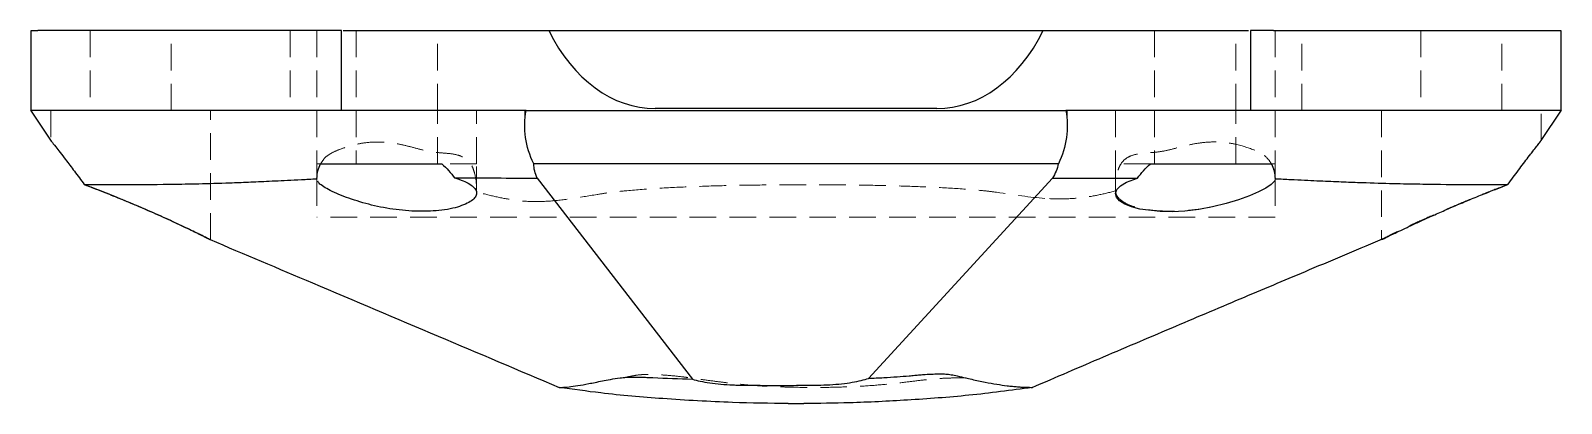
# Model space of a CAD drawing. Header units: millimetres. Extents: x 46 to 232, y 8 to 167.
# Drawn here: x 46.5 to 119.5, y 149.1 to 166.9 of the extents above; entities that cross this region are included whole.
import ezdxf

# ---------------------------------------------------------------- set-up
doc = ezdxf.new("R2010")
doc.units = ezdxf.units.MM
doc.linetypes.add('HIDDEN', pattern=[1.905, 1.27, -0.635])

msp = doc.modelspace()

# ---------------------------------------------------------------- linework, layer by layer
at = {"color": 7, "linetype": 'Continuous', "lineweight": 25}
for p, q in [((46.485, 166.897), (46.485, 163.063)), ((61.306, 163.086), (61.306, 166.897)), ((61.39, 166.897), (63.946, 166.897)), ((63.946, 166.897), (71.197, 166.897)), ((71.197, 166.897), (76.279, 166.897)), ((76.279, 166.897), (89.721, 166.897)), ((89.721, 166.897), (94.803, 166.897)), ((94.803, 166.897), (102.054, 166.897)), ((102.054, 166.897), (104.603, 166.897)), ((104.693, 166.897), (104.693, 163.086)), ((119.515, 163.063), (119.515, 166.897)), ((46.471, 163.108), (47.454, 161.626)), ((70.12, 163.086), (64.642, 163.086)), ((70.12, 163.086), (76.279, 163.086)), ((89.721, 163.175), (76.279, 163.175)), ((76.279, 163.086), (89.721, 163.086)), ((89.721, 163.086), (95.88, 163.086)), ((101.358, 163.086), (95.88, 163.086)), ((118.566, 161.657), (119.529, 163.108)), ((60.146, 159.807), (60.137, 159.83)), ((70.648, 159.862), (78.054, 150.27)), ((95.242, 159.852), (86.467, 150.307)), ((105.863, 159.833), (105.857, 159.812)), ((71.691, 149.876), (71.694, 149.876)), ((82.633, 149.113), (83.366, 149.113))]:
    msp.add_line(p, q, dxfattribs=at)
at = {"color": 7, "linetype": 'HIDDEN', "lineweight": 18}
for p, q in [((49.307, 166.897), (49.307, 163.086)), ((53.181, 163.086), (53.181, 166.897)), ((58.866, 166.897), (58.866, 163.086)), ((60.136, 166.897), (60.136, 160.546)), ((62.009, 166.897), (62.009, 163.086)), ((65.884, 163.086), (65.884, 166.897)), ((100.116, 166.897), (100.116, 163.086)), ((103.991, 163.086), (103.991, 166.897)), ((105.864, 166.897), (105.864, 160.546)), ((107.134, 163.086), (107.134, 166.897)), ((112.819, 166.897), (112.819, 163.086)), ((116.693, 163.086), (116.693, 166.897)), ((47.433, 163.086), (47.433, 161.627)), ((55.055, 156.919), (55.055, 163.086)), ((61.306, 163.086), (58.866, 163.086)), ((62.009, 163.086), (62.009, 160.546)), ((65.884, 160.546), (65.884, 163.086)), ((67.757, 160.546), (67.757, 163.086)), ((70.055, 163.086), (70.055, 162.364)), ((95.945, 162.363), (95.945, 163.086)), ((98.243, 163.086), (98.243, 160.546)), ((100.116, 163.086), (100.116, 160.546)), ((103.991, 160.546), (103.991, 163.086)), ((105.809, 163.086), (104.693, 163.086)), ((107.134, 163.086), (106.624, 163.086)), ((110.945, 163.086), (110.945, 156.929)), ((118.567, 161.657), (118.567, 163.086)), ((60.314, 160.546), (60.136, 160.546)), ((60.136, 160.546), (60.136, 159.807)), ((67.757, 160.546), (66.1, 160.546)), ((67.757, 159.146), (67.757, 160.546)), ((99.915, 160.546), (98.243, 160.546)), ((98.243, 160.546), (98.243, 159.119)), ((105.864, 160.546), (105.687, 160.546)), ((105.864, 159.812), (105.864, 160.546)), ((60.136, 159.807), (60.136, 158.005)), ((105.864, 159.812), (105.864, 158.005)), ((105.864, 158.005), (60.136, 158.005))]:
    msp.add_line(p, q, dxfattribs=at)
at = {"color": 7, "linetype": 'Continuous', "lineweight": 25, "flags": 128}
msp.add_lwpolyline([(105.828, 159.71), (105.826, 159.703), (105.677, 159.549), (105.43, 159.384), (105.079, 159.203), (104.643, 159.018), (104.116, 158.829), (103.532, 158.653), (102.878, 158.491), (102.233, 158.368), (101.552, 158.285), (100.958, 158.254), (100.374, 158.262), (99.403, 158.38), (99.01, 158.487), (98.687, 158.625), (98.443, 158.78), (98.292, 158.949), (98.243, 159.13), (98.308, 159.315), (98.484, 159.493), (98.778, 159.666), (99.301, 159.859), (99.301, 159.859)], dxfattribs=at)
at = {"color": 7, "linetype": 'Continuous', "lineweight": 25}
for centre, major_axis, start_param, end_param in [((76.279, 171.978), (0, 8.802), 2.186129, 3.141593), ((89.721, 171.978), (0, -8.802), 0, 0.955464)]:
    msp.add_ellipse(centre, major_axis=major_axis, ratio=0.707107, start_param=start_param, end_param=end_param, dxfattribs=at)
for points, knots in [([(46.503, 166.897), (46.498, 166.897), (46.472, 166.897), (46.57, 166.897), (46.736, 166.897), (46.819, 166.897)], [0, 0, 0, 0, 0.119997, 0.559961, 1, 1, 1, 1]), ([(60.206, 166.897), (59.394, 166.897), (58.627, 166.897), (57.179, 166.897), (56.498, 166.897), (54.563, 166.897), (53.418, 166.897), (51.835, 166.897), (51.33, 166.897), (50.353, 166.897), (49.882, 166.897), (48.966, 166.897), (48.522, 166.897), (47.654, 166.897), (47.231, 166.897), (46.819, 166.897)], [0, 0, 0, 0, 0.125, 0.125, 0.25, 0.25, 0.5, 0.5, 0.625, 0.625, 0.75, 0.75, 0.875, 0.875, 1, 1, 1, 1]), ([(105.794, 166.897), (106.606, 166.897), (107.373, 166.897), (108.821, 166.897), (109.502, 166.897), (111.437, 166.897), (112.582, 166.897), (114.165, 166.897), (114.67, 166.897), (115.647, 166.897), (116.118, 166.897), (117.034, 166.897), (117.478, 166.897), (118.346, 166.897), (118.769, 166.897), (119.181, 166.897)], [0, 0, 0, 0, 0.125, 0.125, 0.25, 0.25, 0.5, 0.5, 0.625, 0.625, 0.75, 0.75, 0.875, 0.875, 1, 1, 1, 1]), ([(119.181, 166.897), (119.29, 166.897), (119.485, 166.897), (119.493, 166.897), (119.497, 166.897)], [0, 0, 0, 0, 0.559963, 1, 1, 1, 1]), ([(46.819, 163.086), (46.766, 163.086), (46.66, 163.086), (46.558, 163.087), (46.495, 163.087), (46.49, 163.087), (46.488, 163.087)], [0, 0, 0, 0, 0.257577, 0.515604, 0.773181, 1, 1, 1, 1]), ([(60.206, 163.086), (59.815, 163.086), (59.458, 163.086), (58.791, 163.086), (58.481, 163.087), (57.899, 163.087), (57.626, 163.087), (57.117, 163.087), (56.878, 163.087), (56.199, 163.086), (55.795, 163.086), (55.046, 163.086), (54.702, 163.086), (54.055, 163.087), (53.752, 163.087), (53.179, 163.087), (52.909, 163.087), (52.132, 163.086), (51.661, 163.086), (50.775, 163.087), (50.361, 163.086), (49.571, 163.086), (49.195, 163.086), (48.112, 163.086), (47.446, 163.086), (46.819, 163.086)], [0, 0, 0, 0, 0.03125, 0.03125, 0.0625, 0.0625, 0.09375, 0.09375, 0.125, 0.125, 0.1875, 0.1875, 0.25, 0.25, 0.3125, 0.3125, 0.375, 0.375, 0.5, 0.5, 0.625, 0.625, 0.75, 0.75, 1, 1, 1, 1]), ([(64.642, 163.086), (64.095, 163.086), (63.523, 163.086), (62.391, 163.086), (61.828, 163.086), (61.307, 163.086)], [0, 0, 0, 0, 0.5, 0.5, 1, 1, 1, 1]), ([(70.481, 160.546), (70.286, 160.947), (70.156, 161.369), (70.035, 162.226), (70.043, 162.659), (70.12, 163.086)], [0, 0, 0, 0, 0.5, 0.5, 1, 1, 1, 1]), ([(95.88, 163.086), (95.957, 162.659), (95.965, 162.226), (95.845, 161.369), (95.715, 160.947), (95.521, 160.546)], [0, 0, 0, 0, 0.5, 0.5, 1, 1, 1, 1]), ([(104.693, 163.086), (104.432, 163.086), (104.161, 163.086), (103.608, 163.086), (102.764, 163.086), (101.905, 163.086), (101.358, 163.086)], [0, 0, 0, 0, 0.25, 0.25, 0.5, 1, 1, 1, 1]), ([(119.181, 163.086), (118.554, 163.086), (117.887, 163.086), (116.804, 163.086), (116.428, 163.086), (115.638, 163.086), (115.224, 163.087), (114.337, 163.086), (113.865, 163.086), (112.829, 163.086), (112.266, 163.087), (111.294, 163.086), (110.948, 163.086), (110.195, 163.086), (109.789, 163.086), (109.108, 163.087), (108.869, 163.087), (108.359, 163.087), (108.087, 163.087), (107.508, 163.087), (107.201, 163.086), (106.539, 163.086), (106.183, 163.086), (105.794, 163.086)], [0, 0, 0, 0, 0.25, 0.25, 0.375, 0.375, 0.5, 0.5, 0.625, 0.625, 0.75, 0.75, 0.8125, 0.8125, 0.875, 0.875, 0.90625, 0.90625, 0.9375, 0.9375, 0.96875, 0.96875, 1, 1, 1, 1]), ([(119.512, 163.087), (119.513, 163.087), (119.525, 163.087), (119.454, 163.086), (119.272, 163.086), (119.181, 163.086)], [0, 0, 0, 0, 0.031297, 0.514153, 1, 1, 1, 1]), ([(47.456, 161.627), (47.456, 161.628), (47.455, 161.629), (47.636, 161.397), (47.874, 161.091), (48.174, 160.702), (48.561, 160.193), (48.876, 159.77), (49.035, 159.555)], [0, 0, 0, 0, 0.136989, 0.322033, 0.457138, 0.596064, 0.795478, 1, 1, 1, 1]), ([(116.967, 159.552), (117.139, 159.784), (117.488, 160.254), (117.971, 160.889), (118.308, 161.325), (118.489, 161.558), (118.558, 161.645), (118.564, 161.654), (118.566, 161.657)], [0, 0, 0, 0, 0.221955, 0.45018, 0.689617, 0.808672, 0.932431, 1, 1, 1, 1]), ([(61.405, 160.546), (61.522, 160.546), (61.644, 160.546), (61.894, 160.546), (62.022, 160.546), (62.412, 160.546), (62.683, 160.546), (63.231, 160.546), (63.51, 160.546), (64.072, 160.546), (64.355, 160.546), (64.642, 160.546)], [0, 0, 0, 0, 0.125, 0.125, 0.25, 0.25, 0.5, 0.5, 0.75, 0.75, 1, 1, 1, 1]), ([(76.279, 160.547), (75.914, 160.548), (75.557, 160.548), (74.86, 160.547), (74.516, 160.546), (73.871, 160.544), (73.568, 160.544), (72.994, 160.544), (72.73, 160.544), (72.244, 160.545), (72.021, 160.546), (71.611, 160.547), (71.425, 160.547), (70.929, 160.546), (70.674, 160.544), (70.481, 160.543)], [0, 0, 0, 0, 0.125, 0.125, 0.25, 0.25, 0.375, 0.375, 0.5, 0.5, 0.625, 0.625, 0.75, 0.75, 1, 1, 1, 1]), ([(89.721, 160.547), (88.6, 160.546), (87.48, 160.546), (86.36, 160.546), (85.8, 160.546), (85.24, 160.546), (84.68, 160.546), (83.56, 160.546), (82.44, 160.546), (81.32, 160.546), (80.76, 160.546), (80.2, 160.546), (79.64, 160.546), (78.52, 160.546), (77.399, 160.546), (76.279, 160.547)], [0, 0, 0, 0, 0.0033603, 0.0033603, 0.0033603, 0.00504044, 0.00504044, 0.00504044, 0.00840073, 0.00840073, 0.00840073, 0.01008088, 0.01008088, 0.01008088, 0.0134412, 0.0134412, 0.0134412, 0.0134412]), ([(95.52, 160.541), (95.329, 160.545), (95.069, 160.546), (94.576, 160.547), (94.394, 160.547), (93.988, 160.546), (93.764, 160.545), (93.272, 160.544), (93.008, 160.544), (92.439, 160.544), (92.13, 160.544), (91.487, 160.546), (91.152, 160.547), (90.453, 160.548), (90.087, 160.548), (89.721, 160.547)], [0, 0, 0, 0, 0.25, 0.25, 0.375, 0.375, 0.5, 0.5, 0.625, 0.625, 0.75, 0.75, 0.875, 0.875, 1, 1, 1, 1]), ([(101.358, 160.546), (101.645, 160.546), (101.928, 160.546), (102.49, 160.546), (102.77, 160.546), (103.318, 160.546), (103.59, 160.546), (104.112, 160.546), (104.365, 160.546), (104.596, 160.546)], [0, 0, 0, 0, 0.25, 0.25, 0.5, 0.5, 0.75, 0.75, 1, 1, 1, 1]), ([(49.035, 159.555), (49.323, 159.446), (49.629, 159.328), (50.114, 159.137), (50.281, 159.071), (50.615, 158.936), (50.782, 158.867), (51.287, 158.659), (51.63, 158.514), (52.291, 158.229), (52.612, 158.088), (53.226, 157.811), (53.509, 157.68), (53.896, 157.496), (54.02, 157.437), (54.248, 157.326), (54.353, 157.275), (54.543, 157.181), (54.629, 157.138), (54.78, 157.062), (54.844, 157.029), (54.948, 156.977), (54.987, 156.956), (55.04, 156.928), (55.054, 156.92), (55.056, 156.918), (55.003, 156.943), (54.849, 157.02), (54.785, 157.051), (54.636, 157.125), (54.55, 157.166), (54.358, 157.26), (54.252, 157.312), (54.024, 157.421), (53.902, 157.479), (53.643, 157.601), (53.505, 157.666), (53.22, 157.798), (53.073, 157.865), (52.617, 158.072), (52.29, 158.217), (51.795, 158.432), (51.628, 158.503), (51.292, 158.646), (51.121, 158.718), (50.612, 158.929), (50.281, 159.063), (49.796, 159.256), (49.635, 159.319), (49.326, 159.439), (49.177, 159.497), (49.033, 159.552)], [0, 0, 0, 0, 0.0625, 0.0625, 0.09375, 0.09375, 0.125, 0.125, 0.1875, 0.1875, 0.25, 0.25, 0.3125, 0.3125, 0.34375, 0.34375, 0.375, 0.375, 0.40625, 0.40625, 0.4375, 0.4375, 0.46875, 0.46875, 0.5, 0.5, 0.5625, 0.5625, 0.59375, 0.59375, 0.625, 0.625, 0.65625, 0.65625, 0.6875, 0.6875, 0.71875, 0.71875, 0.75, 0.75, 0.8125, 0.8125, 0.84375, 0.84375, 0.875, 0.875, 0.9375, 0.9375, 0.96875, 0.96875, 1, 1, 1, 1]), ([(49.127, 159.555), (49.699, 159.552), (50.304, 159.551), (51.607, 159.555), (52.303, 159.558), (53.476, 159.573), (53.888, 159.581), (54.779, 159.601), (55.256, 159.615), (56.057, 159.641), (56.338, 159.651), (56.937, 159.675), (57.254, 159.688), (57.943, 159.72), (58.315, 159.738), (58.939, 159.768), (59.159, 159.779), (59.625, 159.803), (59.872, 159.815), (60.141, 159.829)], [0, 0, 0, 0, 0.25, 0.25, 0.5, 0.5, 0.625, 0.625, 0.75, 0.75, 0.8125, 0.8125, 0.875, 0.875, 0.9375, 0.9375, 0.96875, 0.96875, 1, 1, 1, 1]), ([(66.703, 159.872), (66.844, 159.826), (67.132, 159.734), (67.443, 159.574), (67.659, 159.403), (67.765, 159.226), (67.759, 159.045), (67.638, 158.867), (67.402, 158.698), (67.063, 158.545), (66.625, 158.412), (66.119, 158.326), (65.554, 158.28), (64.971, 158.273), (64.363, 158.304), (63.763, 158.371), (63.168, 158.476), (62.594, 158.611), (62.042, 158.768), (61.525, 158.942), (61.061, 159.127), (60.669, 159.314), (60.38, 159.492), (60.206, 159.628), (60.188, 159.693), (60.183, 159.712)], [0, 0, 0, 0, 0.044941, 0.091212, 0.136144, 0.182329, 0.228144, 0.275276, 0.321247, 0.368606, 0.413598, 0.460088, 0.502041, 0.545307, 0.585716, 0.62731, 0.667592, 0.708935, 0.751453, 0.795045, 0.840586, 0.887401, 0.933699, 0.981394, 1, 1, 1, 1]), ([(105.859, 159.832), (106.127, 159.82), (106.374, 159.808), (106.84, 159.786), (107.06, 159.776), (107.685, 159.747), (108.056, 159.729), (108.746, 159.698), (109.065, 159.685), (109.664, 159.662), (109.944, 159.652), (110.743, 159.626), (111.22, 159.613), (112.11, 159.592), (112.522, 159.585), (113.696, 159.567), (114.391, 159.558), (115.37, 159.552), (115.684, 159.551), (116.141, 159.55), (116.291, 159.55), (116.586, 159.55), (116.732, 159.548), (116.875, 159.55)], [0, 0, 0, 0, 0.03125, 0.03125, 0.0625, 0.0625, 0.125, 0.125, 0.1875, 0.1875, 0.25, 0.25, 0.375, 0.375, 0.5, 0.5, 0.75, 0.75, 0.875, 0.875, 0.9375, 0.9375, 1, 1, 1, 1]), ([(110.955, 156.929), (110.955, 156.929), (110.955, 156.927), (111.093, 156.994), (111.479, 157.183), (112.119, 157.491), (112.765, 157.792), (113.335, 158.051), (113.964, 158.328), (114.637, 158.617), (115.331, 158.906), (116.138, 159.231), (116.657, 159.432), (116.967, 159.552)], [0, 0, 0, 0, 0.043769, 0.111842, 0.242531, 0.380771, 0.455991, 0.533058, 0.614834, 0.698803, 0.783685, 0.871115, 1, 1, 1, 1]), ([(55.034, 156.928), (56.662, 156.239), (60.284, 154.707), (65.85, 152.356), (69.767, 150.692), (71.691, 149.875)], [0, 0, 0, 0, 0.293693, 0.653212, 1, 1, 1, 1]), ([(94.272, 149.871), (95.407, 150.359), (97.681, 151.338), (101.068, 152.776), (104.347, 154.162), (107.673, 155.563), (109.905, 156.503), (111.102, 157.008)], [0, 0, 0, 0, 0.204164, 0.409277, 0.603761, 0.787383, 1, 1, 1, 1]), ([(86.467, 150.307), (86.707, 150.319), (87.162, 150.341), (87.805, 150.38), (88.298, 150.418), (88.656, 150.45), (88.91, 150.475), (89.208, 150.497), (89.535, 150.516), (89.879, 150.525), (90.12, 150.517), (90.29, 150.5), (90.479, 150.472), (90.751, 150.413), (91.072, 150.338), (91.403, 150.258), (91.718, 150.188), (92.313, 150.066), (92.811, 149.989), (93.206, 149.942), (93.33, 149.928), (93.45, 149.916), (93.566, 149.906), (93.678, 149.897), (93.78, 149.89), (93.891, 149.885), (94.018, 149.882), (94.163, 149.879), (94.279, 149.878), (94.299, 149.876), (94.277, 149.873), (94.271, 149.872)], [0, 0, 0, 0, 0.041036, 0.077668, 0.109996, 0.125335, 0.138934, 0.15361, 0.176244, 0.195599, 0.215545, 0.226251, 0.237617, 0.270285, 0.321366, 0.362909, 0.41187, 0.460422, 0.63825, 0.662479, 0.686942, 0.711658, 0.736647, 0.761935, 0.787548, 0.810604, 0.843773, 0.88721, 0.940924, 0.984129, 1, 1, 1, 1]), ([(71.694, 149.876), (71.702, 149.874), (71.714, 149.873), (71.739, 149.872), (71.752, 149.871), (71.796, 149.871), (71.83, 149.872), (71.948, 149.879), (72.048, 149.889), (72.407, 149.933), (72.726, 149.983), (73.309, 150.093), (73.52, 150.137), (73.878, 150.208), (74.005, 150.233), (74.283, 150.283), (74.433, 150.308), (74.698, 150.341), (74.798, 150.35), (75.023, 150.362), (75.15, 150.365), (75.42, 150.365), (75.56, 150.364), (75.781, 150.358), (75.857, 150.355), (76.011, 150.349), (76.09, 150.345), (76.793, 150.31), (77.42, 150.288), (78.054, 150.27)], [0, 0, 0, 0, 0.03125, 0.03125, 0.0625, 0.0625, 0.125, 0.125, 0.25, 0.25, 0.5, 0.5, 0.625, 0.625, 0.6875, 0.6875, 0.75, 0.75, 0.78125, 0.78125, 0.8125, 0.8125, 0.84375, 0.84375, 0.859375, 0.859375, 0.875, 0.875, 1, 1, 1, 1]), ([(71.696, 149.893), (72.357, 149.799), (74.001, 149.564), (76.761, 149.336), (79.747, 149.158), (81.745, 149.131), (82.633, 149.119)], [0, 0, 0, 0, 0.1824175, 0.4538932, 0.7570486, 1, 1, 1, 1]), ([(78.054, 150.27), (78.166, 150.235), (78.29, 150.203), (78.568, 150.143), (78.724, 150.115), (79.223, 150.043), (79.605, 150.01), (80.083, 149.99), (80.18, 149.987), (80.373, 149.983), (80.468, 149.982), (80.756, 149.979), (80.948, 149.977), (81.526, 149.973), (81.912, 149.972), (82.685, 149.972), (83.072, 149.974), (83.557, 149.978), (83.654, 149.979), (83.848, 149.981), (83.945, 149.982), (84.236, 149.986), (84.428, 149.993), (84.809, 150.016), (85, 150.031), (85.356, 150.069), (85.523, 150.092), (85.836, 150.143), (85.981, 150.173), (86.242, 150.236), (86.36, 150.27), (86.467, 150.307)], [0, 0, 0, 0, 0.0625, 0.0625, 0.125, 0.125, 0.25, 0.25, 0.28125, 0.28125, 0.3125, 0.3125, 0.375, 0.375, 0.5, 0.5, 0.625, 0.625, 0.65625, 0.65625, 0.6875, 0.6875, 0.75, 0.75, 0.8125, 0.8125, 0.875, 0.875, 0.9375, 0.9375, 1, 1, 1, 1]), ([(83.366, 149.118), (84.094, 149.127), (85.747, 149.146), (88.376, 149.28), (91.287, 149.49), (93.263, 149.751), (94.268, 149.883)], [0, 0, 0, 0, 0.199823, 0.453377, 0.721907, 1, 1, 1, 1])]:
    msp.add_open_spline(points, degree=3, knots=knots, dxfattribs=at)
for points in [[(61.306, 166.897), (60.911, 166.897), (60.539, 166.897), (60.206, 166.897)], [(105.794, 166.897), (105.461, 166.897), (105.089, 166.897), (104.693, 166.897)], [(61.306, 163.084), (60.916, 163.084), (60.545, 163.086), (60.206, 163.086)], [(105.794, 163.086), (105.455, 163.086), (105.084, 163.087), (104.693, 163.088)], [(60.137, 159.833), (60.147, 160.099), (60.2, 160.338), (60.314, 160.546)], [(60.314, 160.546), (60.647, 160.546), (61.006, 160.546), (61.405, 160.546)], [(64.642, 160.546), (65.128, 160.546), (65.614, 160.546), (66.1, 160.546)], [(66.1, 160.546), (66.329, 160.339), (66.53, 160.11), (66.703, 159.872)], [(70.648, 159.862), (70.548, 160.083), (70.49, 160.31), (70.482, 160.546)], [(95.52, 160.546), (95.472, 160.303), (95.376, 160.073), (95.242, 159.852)], [(99.301, 159.859), (99.477, 160.103), (99.681, 160.336), (99.915, 160.546)], [(99.915, 160.546), (100.396, 160.546), (100.877, 160.546), (101.358, 160.546)], [(104.596, 160.546), (104.995, 160.546), (105.353, 160.546), (105.686, 160.546)], [(105.687, 160.546), (105.8, 160.339), (105.853, 160.102), (105.863, 159.836)], [(49.035, 159.555), (49.063, 159.555), (49.094, 159.555), (49.127, 159.555)], [(66.703, 159.872), (68.018, 159.868), (69.333, 159.865), (70.648, 159.862)], [(95.242, 159.852), (96.595, 159.854), (97.948, 159.856), (99.301, 159.859)], [(116.875, 159.55), (116.908, 159.551), (116.939, 159.551), (116.967, 159.552)]]:
    msp.add_open_spline(points, degree=3, dxfattribs=at)
at = {"color": 7, "linetype": 'HIDDEN', "lineweight": 18}
for points, knots in [([(67.69, 163.086), (67.769, 163.086), (68.044, 163.085), (68.62, 163.087), (69.622, 163.085), (70.885, 163.085), (72.044, 163.086), (72.625, 163.086)], [0, 0, 0, 0, 0.038651, 0.133451, 0.327492, 0.663476, 1, 1, 1, 1]), ([(72.625, 163.086), (73.117, 163.086), (74.116, 163.086), (75.936, 163.085), (77.953, 163.086), (80.099, 163.085), (81.833, 163.086), (82.814, 163.086), (83.057, 163.086)], [0, 0, 0, 0, 0.185646, 0.376676, 0.562323, 0.753353, 0.938999, 1, 1, 1, 1]), ([(85.126, 163.086), (85.679, 163.085), (86.981, 163.083), (88.637, 163.083), (89.643, 163.085), (90.007, 163.086)], [0, 0, 0, 0, 0.320544, 0.754063, 1, 1, 1, 1]), ([(93.375, 163.086), (93.752, 163.085), (94.507, 163.084), (95.462, 163.086), (96.332, 163.084), (97.103, 163.086), (97.888, 163.086), (98.598, 163.087), (99.291, 163.086), (99.896, 163.087), (100.554, 163.087), (101.275, 163.088), (101.771, 163.087), (102.039, 163.086)], [0, 0, 0, 0, 0.145312, 0.291177, 0.413211, 0.535254, 0.62906, 0.72421, 0.776487, 0.830131, 0.882496, 0.936501, 1, 1, 1, 1]), ([(67.757, 159.207), (67.756, 159.533), (67.731, 159.836), (67.625, 160.234), (67.577, 160.358), (67.455, 160.572), (67.379, 160.665), (67.192, 160.82), (67.085, 160.88), (66.84, 160.97), (66.701, 161), (66.401, 161.04), (66.24, 161.05), (65.899, 161.078), (65.717, 161.097), (65.347, 161.16), (65.16, 161.206), (64.777, 161.309), (64.58, 161.363), (64.182, 161.457), (63.982, 161.496), (63.577, 161.555), (63.371, 161.574), (62.969, 161.586), (62.773, 161.579), (62.392, 161.544), (62.205, 161.514), (61.856, 161.438), (61.692, 161.392), (61.382, 161.29), (61.237, 161.234), (61.103, 161.183)], [0, 0, 0, 0, 0.125, 0.125, 0.1875, 0.1875, 0.25, 0.25, 0.3125, 0.3125, 0.375, 0.375, 0.4375, 0.4375, 0.5, 0.5, 0.5625, 0.5625, 0.625, 0.625, 0.6875, 0.6875, 0.75, 0.75, 0.8125, 0.8125, 0.875, 0.875, 0.9375, 0.9375, 1, 1, 1, 1]), ([(104.897, 161.187), (104.629, 161.29), (104.323, 161.402), (103.795, 161.517), (103.609, 161.547), (103.226, 161.583), (103.027, 161.59), (102.62, 161.577), (102.416, 161.559), (102.009, 161.5), (101.804, 161.459), (101.404, 161.364), (101.209, 161.311), (100.825, 161.21), (100.634, 161.165), (100.262, 161.104), (100.084, 161.088), (99.745, 161.062), (99.584, 161.05), (99.284, 161.009), (99.148, 160.982), (98.904, 160.895), (98.795, 160.836), (98.612, 160.685), (98.537, 160.593), (98.415, 160.379), (98.369, 160.258), (98.265, 159.867), (98.241, 159.565), (98.243, 159.244)], [0, 0, 0, 0, 0.125, 0.125, 0.1875, 0.1875, 0.25, 0.25, 0.3125, 0.3125, 0.375, 0.375, 0.4375, 0.4375, 0.5, 0.5, 0.5625, 0.5625, 0.625, 0.625, 0.6875, 0.6875, 0.75, 0.75, 0.8125, 0.8125, 0.875, 0.875, 1, 1, 1, 1]), ([(118.566, 161.657), (118.566, 161.657), (118.579, 161.673), (118.481, 161.548), (118.205, 161.195), (117.866, 160.755), (117.467, 160.232), (117.151, 159.808), (116.964, 159.558)], [0, 0, 0, 0, 0.00153, 0.218477, 0.434038, 0.594891, 0.760189, 1, 1, 1, 1]), ([(61.103, 161.183), (60.976, 161.126), (60.719, 161.008), (60.448, 160.774), (60.338, 160.577), (60.285, 160.484)], [0, 0, 0, 0, 0.338287, 0.687214, 1, 1, 1, 1]), ([(105.863, 159.833), (105.857, 159.99), (105.836, 160.137), (105.758, 160.41), (105.7, 160.537), (105.542, 160.767), (105.444, 160.868), (105.203, 161.046), (105.06, 161.123), (104.897, 161.187)], [0, 0, 0, 0, 0.25, 0.25, 0.5, 0.5, 0.75, 0.75, 1, 1, 1, 1]), ([(94.877, 158.894), (94.178, 158.942), (93.43, 159.06), (92.353, 159.214), (92.131, 159.241), (91.674, 159.287), (91.437, 159.307), (90.717, 159.362), (90.22, 159.391), (89.196, 159.442), (88.669, 159.463), (87.586, 159.497), (87.027, 159.51), (85.325, 159.539), (84.177, 159.545), (82.438, 159.541), (81.852, 159.538), (80.702, 159.524), (80.134, 159.515), (79.014, 159.488), (78.462, 159.47), (77.373, 159.426), (76.834, 159.399), (75.805, 159.334), (75.312, 159.297), (74.607, 159.229), (74.378, 159.205), (73.932, 159.149), (73.715, 159.114), (73.08, 159.01), (72.68, 158.942), (71.924, 158.829), (71.566, 158.786), (71.216, 158.764)], [0, 0, 0, 0, 0.125, 0.125, 0.15625, 0.15625, 0.1875, 0.1875, 0.25, 0.25, 0.3125, 0.3125, 0.375, 0.375, 0.5, 0.5, 0.5625, 0.5625, 0.625, 0.625, 0.6875, 0.6875, 0.75, 0.75, 0.8125, 0.8125, 0.84375, 0.84375, 0.875, 0.875, 0.9375, 0.9375, 1, 1, 1, 1]), ([(105.828, 159.71), (105.833, 159.716), (105.866, 159.752), (105.866, 159.784), (105.864, 159.809), (105.864, 159.809)], [0, 0, 0, 0, 0.155757, 0.999903, 1, 1, 1, 1]), ([(116.964, 159.558), (116.682, 159.451), (116.382, 159.336), (115.909, 159.15), (115.746, 159.085), (115.42, 158.954), (115.256, 158.887), (114.926, 158.752), (114.761, 158.683), (114.43, 158.544), (114.264, 158.473), (113.776, 158.264), (113.462, 158.127), (112.854, 157.855), (112.572, 157.725), (112.057, 157.482), (111.821, 157.368), (111.528, 157.224), (111.439, 157.18), (111.281, 157.1), (111.211, 157.065), (111.038, 156.976), (110.969, 156.939), (110.95, 156.928)], [0, 0, 0, 0, 0.125, 0.125, 0.1875, 0.1875, 0.25, 0.25, 0.3125, 0.3125, 0.375, 0.375, 0.5, 0.5, 0.625, 0.625, 0.75, 0.75, 0.8125, 0.8125, 0.875, 0.875, 1, 1, 1, 1]), ([(71.216, 158.764), (70.932, 158.747), (70.644, 158.735), (70.07, 158.752), (69.782, 158.779), (69.207, 158.863), (68.918, 158.919), (68.337, 159.05), (68.046, 159.124), (67.753, 159.203)], [0, 0, 0, 0, 0.25, 0.25, 0.5, 0.5, 0.75, 0.75, 1, 1, 1, 1]), ([(98.239, 159.249), (97.956, 159.175), (97.676, 159.106), (97.116, 158.992), (96.835, 158.947), (96.271, 158.889), (95.993, 158.871), (95.438, 158.864), (95.159, 158.875), (94.877, 158.894)], [0, 0, 0, 0, 0.25, 0.25, 0.5, 0.5, 0.75, 0.75, 1, 1, 1, 1]), ([(98.243, 159.247), (98.256, 159.177), (98.281, 159.033), (98.464, 158.823), (98.754, 158.633), (99.144, 158.483), (99.623, 158.372), (100.152, 158.305), (100.73, 158.279), (101.32, 158.29), (101.927, 158.338), (102.705, 158.443), (103.24, 158.58), (103.586, 158.669)], [0, 0, 0, 0, 0.089583, 0.181698, 0.271311, 0.363843, 0.448193, 0.535324, 0.614448, 0.695973, 0.773439, 0.853136, 1, 1, 1, 1]), ([(71.898, 149.879), (71.88, 149.879), (71.813, 149.877), (71.722, 149.879), (71.697, 149.878), (71.687, 149.878)], [0, 0, 0, 0, 0.171938, 0.656188, 1, 1, 1, 1]), ([(91.126, 150.325), (91.082, 150.327), (90.934, 150.332), (90.636, 150.33), (90.259, 150.321), (89.87, 150.302), (89.465, 150.269), (88.938, 150.213), (88.223, 150.126), (87.31, 150.017), (86.232, 149.935), (85.076, 149.884), (83.872, 149.867), (82.895, 149.88), (82.166, 149.903), (81.696, 149.924), (81.205, 149.952), (80.649, 149.994), (80.019, 150.057), (79.33, 150.139), (78.635, 150.235), (78.113, 150.309), (77.795, 150.352), (77.688, 150.366), (77.603, 150.377), (77.317, 150.412), (76.931, 150.449), (76.466, 150.479), (76.123, 150.492), (75.869, 150.494), (75.698, 150.487), (75.604, 150.482), (75.436, 150.467), (75.266, 150.437), (75.038, 150.391), (74.905, 150.362), (74.821, 150.343)], [0, 0, 0, 0, 0.010104, 0.034229, 0.058957, 0.080779, 0.102062, 0.127124, 0.17015, 0.227732, 0.289871, 0.354835, 0.422498, 0.492434, 0.519977, 0.54696, 0.573395, 0.605468, 0.645435, 0.688134, 0.733705, 0.776637, 0.784164, 0.790425, 0.795425, 0.799165, 0.840158, 0.85955, 0.878411, 0.900227, 0.907323, 0.914386, 0.921453, 0.948679, 0.967691, 1, 1, 1, 1])]:
    msp.add_open_spline(points, degree=3, knots=knots, dxfattribs=at)
msp.add_open_spline([(116.964, 159.558), (116.936, 159.558), (116.905, 159.557), (116.872, 159.557)], degree=3, dxfattribs=at)

doc.saveas('drawing.dxf')
